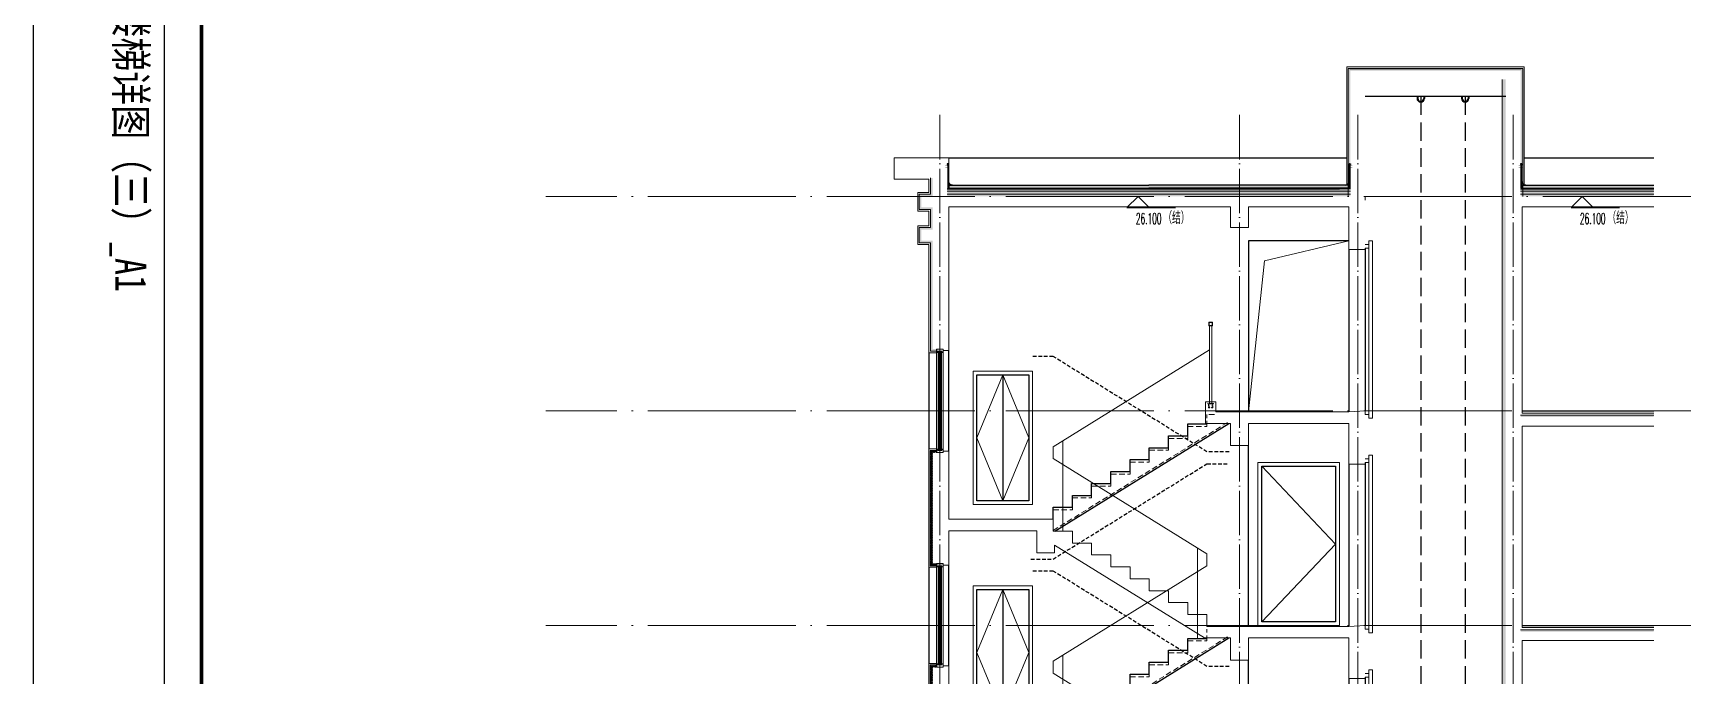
# Model space of a CAD drawing. Extents: x -518115 to 790560, y -210384 to 1628073.
# Drawn here: x 538356 to 560885, y -81508 to -72825 of the extents above; entities that cross this region are included whole.
import ezdxf
from ezdxf.xclip import XClip

# ---------------------------------------------------------------- set-up
doc = ezdxf.new("R2010")
doc.units = 0
doc.header["$LTSCALE"] = 1000
doc.header["$MEASUREMENT"] = 0
doc.header["$XCLIPFRAME"] = 0
for name, pattern in [('DASH', [0.35, 0.25, -0.1]), ('DOTE', [2.42, 2, -0.2, 0.02, -0.2]), ('HIDDEN', [0.375, 0.25, -0.125])]:
    doc.linetypes.add(name, pattern=pattern)
for name, color, linetype in [('3-屋面构造层', 157, 'Continuous'), ('DIM_ELEV', 3, 'Continuous'), ('SURFACE', 6, 'Continuous'), ('图框', 140, 'Continuous'), ('审核', 1, 'Continuous'), ('导图字', 7, 'Continuous'), ('看线', 251, 'Continuous'), ('立面-看线', 251, 'Continuous'), ('设备', 253, 'Continuous')]:
    doc.layers.add(name, color=color, linetype=linetype)
for name, color, linetype, lineweight in [('DOTE', 19, 'DOTE', 9), ('PUB_HATCH', 8, 'Continuous', 9), ('S_WINDOW', 144, 'Continuous', 15), ('STAIR', 2, 'Continuous', 18), ('WINDOW', 144, 'Continuous', 15), ('内粉刷', 37, 'Continuous', 9), ('填充', 251, 'Continuous', 5), ('立面-普通轮廓', 7, 'Continuous', 18), ('立面-栏杆', 105, 'Continuous', 15), ('立面-洞口示意', 152, 'Continuous', 13), ('立面-窗', 129, 'Continuous', 30), ('立面-窗开启线', 250, 'Continuous', 13), ('细细', 250, 'Continuous', 0)]:
    doc.layers.add(name, color=color, linetype=linetype, lineweight=lineweight)
doc.layers.add('yichutu', color=7, linetype='Continuous', true_color=0xffffff, plot=False)
doc.styles.add('_TCH_DIM', font='SIMPLEX.shx', dxfattribs={"width": 0.7, "bigfont": 'GBCBIG.shx'})
doc.styles.add('黑体', font='')
doc.styles.get('黑体').set_extended_font_data('SimHei')
pattern_1 = [(0, (-664533.27, -381696.933), (16.66875, 9.623705), [11.1125, -22.225]), (120, (-664533.27, -381696.933), (-16.66874801, 9.62370845), [11.1125, -22.225]), (60, (-664533.27, -381696.933), (1.99e-06, 19.24741345), [-22.225, 11.1125])]
pattern_2 = [(0, (-664953.24, -382296.976), (16.66875, 9.623705), [11.1125, -22.225]), (120, (-664953.24, -382296.976), (-16.66874801, 9.62370845), [11.1125, -22.225]), (60, (-664953.24, -382296.976), (1.99e-06, 19.24741345), [-22.225, 11.1125])]
pattern_3 = [(315, (-218910.2607, -140541.0897), (-1.767766953, -1.767766953), []), (315, (-218909.0822, -140541.0897), (-1.767766953, -1.767766953), [])]
pattern_4 = [(315, (-218910.2607, -141979.3279), (-1.767766953, -1.767766953), []), (315, (-218909.0822, -141979.3279), (-1.767766953, -1.767766953), [])]

# ---------------------------------------------------------------- blocks, each defined once
blk = doc.blocks.new('A$C549D2611')
at = {"layer": '图框'}
blk.add_lwpolyline([(0, 0), (42050, 0), (42050, -29700), (0, -29700)], close=True, dxfattribs=at)
blk.add_lwpolyline([(0, 0), (42050, 0), (42050, -29700), (0, -29700)], close=True, dxfattribs=at)
at = {"layer": '图框', "const_width": 50}
blk.add_lwpolyline([(41550, -29200), (41550, -500), (1250, -500), (1250, -29200)], close=True, dxfattribs=at)
blk = doc.blocks.new('FGSDFSFSEFESFES')
at = {"layer": 'WINDOW', "ltscale": 0.8}
for p, q in [((175259, -121034), (175209, -121034)), ((175259, -121084), (175209, -121084)), ((175259, -123284), (175209, -123284)), ((175259, -123334), (175209, -123334))]:
    blk.add_line(p, q, dxfattribs=at)
blk.add_lwpolyline([(175159, -123384), (175209, -123384), (175209, -120984), (175159, -120984), (175159, -123384)], dxfattribs=at)
blk = doc.blocks.new('zrszerf')
at = {"layer": '细细'}
h = blk.add_hatch(dxfattribs=at)
h.set_pattern_fill('金属', color=256, style=0)
h.set_pattern_definition(pattern_3)
h.paths.add_polyline_path([(257695, 608543), (257715, 608543), (257715, 608557), (257765, 608557), (257765, 608543), (257785, 608543), (257785, 608588), (257695, 608588)])
h.paths.add_polyline_path([(257713, 608559), (257713, 608545), (257697, 608545), (257697, 608586), (257783, 608586), (257783, 608545), (257767, 608545), (257767, 608559)], flags=16)
h = blk.add_hatch(dxfattribs=at)
h.set_pattern_fill('金属', color=256, style=0)
h.set_pattern_definition(pattern_3)
h.paths.add_polyline_path([(257762, 608555), (257762, 608530), (257750, 608530), (257750, 608540), (257729, 608540), (257729, 608530), (257717, 608530), (257717, 608555)])
h.paths.add_polyline_path([(257719, 608553), (257719, 608532), (257727, 608532), (257727, 608542), (257752, 608542), (257752, 608532), (257760, 608532), (257760, 608553)], flags=16)
h = blk.add_hatch(color=256, dxfattribs=at)
edge = h.paths.add_edge_path()
edge.add_line((257735, 608540), (257735, 608528))
edge.add_arc((257740, 608520), 9.44, 61.5175, 118.4825, ccw=False)
edge.add_line((257744, 608528), (257744, 608540))
edge.add_arc((257740, 608548), 9.44, 241.5175, 298.4825, ccw=False)
h = blk.add_hatch(dxfattribs=at)
h.set_pattern_fill('金属', color=256, style=0)
h.set_pattern_definition(pattern_4)
h.paths.add_polyline_path([(257695, 607233), (257715, 607233), (257715, 607220), (257765, 607220), (257765, 607233), (257785, 607233), (257785, 607188), (257695, 607188)])
h.paths.add_polyline_path([(257713, 607218), (257713, 607231), (257697, 607231), (257697, 607190), (257783, 607190), (257783, 607231), (257767, 607231), (257767, 607218)], flags=16)
h = blk.add_hatch(dxfattribs=at)
h.set_pattern_fill('金属', color=256, style=0)
h.set_pattern_definition(pattern_4)
h.paths.add_polyline_path([(257762, 607222), (257762, 607247), (257750, 607247), (257750, 607237), (257729, 607237), (257729, 607247), (257717, 607247), (257717, 607222)])
h.paths.add_polyline_path([(257719, 607224), (257719, 607245), (257727, 607245), (257727, 607235), (257752, 607235), (257752, 607245), (257760, 607245), (257760, 607224)], flags=16)
h = blk.add_hatch(color=256, dxfattribs=at)
edge = h.paths.add_edge_path()
edge.add_line((257735, 607237), (257735, 607249))
edge.add_arc((257740, 607257), 9.44, 241.5175, 298.4825)
edge.add_line((257744, 607249), (257744, 607237))
edge.add_arc((257740, 607229), 9.44, 61.5175, 118.4825)
at = {"layer": 'S_WINDOW'}
for p, q in [((257695, 607233), (257695, 608543)), ((257717, 607247), (257717, 608530)), ((257762, 607247), (257762, 608530)), ((257785, 607233), (257785, 608543))]:
    blk.add_line(p, q, dxfattribs=at)
for points in [[(257785, 608588), (257785, 608543), (257765, 608543), (257765, 608557), (257715, 608557), (257715, 608543), (257695, 608543), (257695, 608588)], [(257783, 608586), (257783, 608545), (257767, 608545), (257767, 608559), (257713, 608559), (257713, 608545), (257697, 608545), (257697, 608586)], [(257762, 608555), (257762, 608530), (257750, 608530), (257750, 608540), (257729, 608540), (257729, 608530), (257717, 608530), (257717, 608555)], [(257760, 608553), (257760, 608532), (257752, 608532), (257752, 608542), (257727, 608542), (257727, 608532), (257719, 608532), (257719, 608553)], [(257785, 607188), (257785, 607233), (257765, 607233), (257765, 607220), (257715, 607220), (257715, 607233), (257695, 607233), (257695, 607188)], [(257783, 607190), (257783, 607231), (257767, 607231), (257767, 607218), (257713, 607218), (257713, 607231), (257697, 607231), (257697, 607190)], [(257762, 607222), (257762, 607247), (257750, 607247), (257750, 607237), (257729, 607237), (257729, 607247), (257717, 607247), (257717, 607222)], [(257760, 607224), (257760, 607245), (257752, 607245), (257752, 607235), (257727, 607235), (257727, 607245), (257719, 607245), (257719, 607224)]]:
    blk.add_lwpolyline(points, close=True, dxfattribs=at)
at = {"layer": '细细'}
for points in [[(257729, 608530), (257729, 607247)], [(257735, 607249), (257735, 608540)], [(257744, 607249), (257744, 608540)], [(257750, 608530), (257750, 607247)]]:
    blk.add_lwpolyline(points, dxfattribs=at)
for points in [[(257735, 608540), (257735, 608528, -0.253805), (257744, 608528), (257744, 608540, -0.253805)], [(257735, 607237), (257735, 607249, 0.253805), (257744, 607249), (257744, 607237, 0.253805)]]:
    blk.add_lwpolyline(points, format="xyb", close=True, dxfattribs=at)
blk = doc.blocks.new('BFGBFBCBVFB')
at = {"layer": '立面-看线'}
h = blk.add_hatch(dxfattribs=at)
h.set_pattern_fill('HONEY', color=256, scale=7)
h.set_pattern_definition([(0, (93631.251, -359366.987), (16.66875, 9.623705), [11.1125, -22.225]), (120, (93631.251, -359366.987), (-16.66874801, 9.62370845), [11.1125, -22.225]), (60, (93631.251, -359366.987), (1.99e-06, 19.24741345), [-22.225, 11.1125])])
h.paths.add_polyline_path([(896472, 26020), (896472, 25995), (898272, 25995), (898272, 26020)])
h = blk.add_hatch(dxfattribs=at)
h.set_pattern_fill('HONEY', color=256, scale=7)
h.set_pattern_definition([(0, (77469.076, -360831.97), (16.66875, 9.623705), [11.1125, -22.225]), (120, (77469.076, -360831.97), (-16.66874801, 9.62370845), [11.1125, -22.225]), (60, (77469.076, -360831.97), (1.99e-06, 19.24741345), [-22.225, 11.1125])])
h.paths.add_polyline_path([(888492, 24615), (888522, 24615), (888522, 25515), (888577, 25515), (888577, 25545), (888492, 25545)])
h = blk.add_hatch(dxfattribs=at)
h.set_pattern_fill('HONEY', color=256, scale=7)
h.set_pattern_definition([(0, (77469.098, -360831.968), (16.66875, 9.623705), [11.1125, -22.225]), (120, (77469.098, -360831.968), (-16.66874801, 9.62370845), [11.1125, -22.225]), (60, (77469.098, -360831.968), (1.99e-06, 19.24741345), [-22.225, 11.1125])])
h.paths.add_polyline_path([(888492, 24615), (888522, 24615), (888522, 24015), (888577, 24015), (888577, 23985), (888492, 23985)])
at = {"layer": 'PUB_HATCH', "color": 215, "true_color": 0xa953a0}
blk.add_line((896472, 26020), (898272, 26020), dxfattribs=at)
blk.add_lwpolyline([(888577, 25545), (888492, 25545), (888492, 23985), (888577, 23985)], dxfattribs=at)
at = {"layer": 'STAIR', "linetype": 'HIDDEN', "ltscale": 0.3}
blk.add_line((890152, 24462), (892521, 25930), dxfattribs=at)
blk.add_lwpolyline([(890152, 24580), (890152, 24741), (890412, 24741), (890412, 24902), (890672, 24902), (890672, 25063), (890932, 25063), (890932, 25224), (891192, 25224), (891192, 25386), (891452, 25386), (891452, 25547), (891712, 25547), (891712, 25708), (891972, 25708), (891972, 25869), (892232, 25869), (892232, 26030)], dxfattribs=at)
at = {"layer": '内粉刷'}
for p, q in [((896492, 25875), (898272, 25875)), ((896492, 23150), (896492, 25875)), ((890152, 24615), (888742, 24615)), ((888742, 24460), (889932, 24460)), ((889932, 24460), (889932, 24160)), ((889932, 24160), (890172, 24160)), ((890172, 24160), (890172, 24265)), ((894152, 23165), (892232, 23165))]:
    blk.add_line(p, q, dxfattribs=at)
for points in [[(894372, 26080), (894152, 26065)], [(894152, 25910), (894152, 25360), (894372, 25360)], [(894372, 26080), (894372, 26030)], [(898272, 26050), (896492, 26050)], [(888577, 25565), (888472, 25565), (888472, 23965), (888577, 23965)], [(888667, 25535), (888742, 25535), (888742, 24615)], [(892232, 23165), (892232, 23326), (891972, 23326), (891972, 23487), (891712, 23487), (891712, 23648), (891452, 23648), (891452, 23809), (891192, 23809), (891192, 23971), (890932, 23971), (890932, 24132), (890672, 24132), (890672, 24293), (890412, 24293), (890412, 24454), (890152, 24454), (890152, 24615)], [(888667, 23995), (888742, 23995), (888742, 24460)], [(894152, 23010), (892792, 23010), (892792, 22710), (892552, 22710), (892552, 23010), (892198, 23010), (890172, 24265)]]:
    blk.add_lwpolyline(points, dxfattribs=at)
at = {"layer": '看线'}
for p, q in [((888472, 26865), (888472, 25565)), ((888742, 25535), (888742, 26895)), ((892792, 23165), (892792, 25610)), ((894152, 25360), (894152, 23165)), ((894372, 25380), (894372, 23180))]:
    blk.add_line(p, q, dxfattribs=at)
at = {"layer": '看线', "color": 32}
for p, q in [((890177, 24454), (892527, 25910)), ((896492, 26080), (898272, 26080))]:
    blk.add_line(p, q, dxfattribs=at)
blk.add_lwpolyline([(890152, 24615), (890152, 24776), (890412, 24776), (890412, 24937), (890672, 24937), (890672, 25098), (890932, 25098), (890932, 25259), (891192, 25259), (891192, 25421), (891452, 25421), (891452, 25582), (891712, 25582), (891712, 25743), (891972, 25743), (891972, 25904), (892232, 25904), (892232, 25910)], dxfattribs=at)
at = {"xscale": -1}
for name, p in [('zrszerf', (1146362, -581673)), ('FGSDFSFSEFESFES', (1069631, 146464))]:
    blk.add_blockref(name, p, dxfattribs=at)
blk = doc.blocks.new('FGHFG4334GDFGDFFGGGGGGDFG4G')
at = {"layer": 'SURFACE', "const_width": 2.25}
for points in [[(47, 0), (0, 0)], [(47, -28), (0, -28)]]:
    blk.add_lwpolyline(points, dxfattribs=at)
at = {"layer": 'SURFACE', "const_width": 1.5}
blk.add_lwpolyline([(47, 17, -1), (47, 5), (47, -7, -1), (47, -19), (47, -37), (53, -48), (53, -73)], format="xyb", dxfattribs=at)
blk = doc.blocks.new('FGDGDGD')
at = {"layer": '3-屋面构造层'}
h = blk.add_hatch(dxfattribs=at)
h.set_pattern_fill('隔热材料01', color=256, scale=7.692308, style=0)
h.set_pattern_definition([(270, (9.5186, 433.228), (3.846153863, -7e-16), [0.385980771, -3.460173092]), (270, (6.637, 433.228), (3.846153863, -7e-16), [0.385980771, -3.460173092]), (90, (8.5996, 430.618), (-3.846153863, 2e-16), [0.385980771, -3.460173092]), (90, (7.556, 430.618), (-3.846153863, 2e-16), [0.385980771, -3.460173092]), (180, (10.002, 430), (-5e-16, -3.846153863), [3.848019248, 0.001865385]), (135, (8.9282, 430.193), (2e-16, 3.846144175), [0.328307694, -5.110980792]), (116.56505, (12.5422, 430.4251), (8.6793e-06, 3.8461487416), [0.215769232, -8.384500037]), (116.56505, (8.696, 430.4251), (8.6793e-06, 3.8461487416), [0.215769232, -8.384500037]), (153.43495, (13.1603, 430), (-8.679e-06, 3.846148742), [0.431538463, -8.168730805]), (153.43495, (9.3142, 430), (-8.679e-06, 3.846148742), [0.431538463, -8.168730805]), (63.43495, (12.4457, 431.0041), (-8.6793e-06, 3.8461487416), [2.054923086, -6.545346183]), (63.43495, (8.5996, 431.0041), (-8.6793e-06, 3.8461487416), [2.054923086, -6.545346183]), (116.56505, (13.3647, 433.228), (8.6793e-06, 3.8461487416), [0.215769232, -8.384500037]), (116.56505, (9.5186, 433.228), (8.6793e-06, 3.8461487416), [0.215769232, -8.384500037]), (135, (9.422, 433.421), (2e-16, 3.846144175), [0.328307694, -5.110980792]), (153.43495, (13.036, 433.6532), (-8.679e-06, 3.846148742), [0.431538463, -8.168730805]), (153.43495, (9.19, 433.6532), (-8.679e-06, 3.846148742), [0.431538463, -8.168730805]), (45, (6.7336, 433.421), (2e-16, 3.846144175), [0.328307694, -5.110980792]), (63.43495, (10.4833, 433.228), (-8.6793e-06, 3.8461487416), [0.215769232, -8.384500037]), (63.43495, (6.6371, 433.228), (-8.6793e-06, 3.8461487416), [0.215769232, -8.384500037]), (26.56505, (10.812, 433.6532), (8.679e-06, 3.846148742), [0.431538463, -8.168730805]), (26.56505, (6.9658, 433.6532), (8.679e-06, 3.846148742), [0.431538463, -8.168730805]), (116.56505, (11.4023, 431.0041), (8.6793e-06, 3.8461487416), [2.054923086, -6.545346183]), (116.56505, (7.5561, 431.0041), (8.6793e-06, 3.8461487416), [2.054923086, -6.545346183]), (45, (7.2275, 430.193), (2e-16, 3.846144175), [0.328307694, -5.110980792]), (63.43495, (11.3058, 430.4251), (-8.6793e-06, 3.8461487416), [0.215769232, -8.384500037]), (63.43495, (7.4596, 430.4251), (-8.6793e-06, 3.8461487416), [0.215769232, -8.384500037]), (26.56505, (10.6877, 430), (8.679e-06, 3.846148742), [0.431538463, -8.168730805]), (26.56505, (6.8415, 430), (8.679e-06, 3.846148742), [0.431538463, -8.168730805])])
edge = h.paths.add_edge_path()
edge.add_arc((682181, 585366), 9.23, 450, 540, ccw=False)
edge.add_line((682181, 585375), (682192, 585375))
edge.add_line((682192, 585375), (682192, 585366))
edge.add_line((682192, 585366), (682172, 585366))
h = blk.add_hatch(dxfattribs=at)
h.set_pattern_fill('混凝土', color=256, scale=5, angle=-1.1458, style=0)
h.set_pattern_definition([(48.854237, (-82751.966, -43707.863), (35.7930991, -3.8540962), [3.75, -41.25]), (353.854237, (-82751.966, -43707.863), (-6.1841378, 37.7408106), [3, -33]), (99.305637, (-82748.983, -43708.185), (29.6089874, 33.886691), [3.1870095, -35.0571056]), (45.038437, (-82751.766, -43697.865), (53.1858973, -9.3413237), [5.625, -61.875]), (95.489837, (-82747.334, -43698.644), (47.6977146, 47.7616795), [4.7805144, -52.58565]), (350.038437, (-82751.766, -43697.865), (47.6976773, 47.7617167), [4.5, -49.5]), (19.854237, (-82746.817, -43700.465), (29.4368469, -20.7237073), [3.75, -41.25]), (324.854237, (-82746.817, -43700.465), (12.8883392, 36.0069862), [3, -33]), (70.305637, (-82744.364, -43702.192), (42.3251977, 15.2832459), [3.1870095, -35.0571056]), (36.3542372, (-82751.966, -43707.863), (0.9406985, 16.62920733), [0, -32.6, 0, -33.5, 0, -33.125]), (6.3542372, (-82751.966, -43707.863), (13.54517982, 19.45362572), [0, -19.1, 0, -31.85, 0, -12.625]), (326.3542372, (-82763.114, -43707.64), (26.66323482, -1.66123381), [0, -12.5, 0, -39, 0, -51.75]), (316.3542372, (-82768.113, -43707.54), (29.2535633, 4.4211788), [0, -16.25, 0, -25.9, 0, -36.75])])
h.paths.add_polyline_path([(674875, 585046), (674875, 585086), (682172, 585086), (682172, 585046)])
h = blk.add_hatch(dxfattribs=at)
h.set_pattern_fill('隔热材料03', color=256, scale=12.5, style=0)
h.set_pattern_definition([(113.578, (-500407.8114, 374696.8656), (-0.0086926214, 6.2699620763), [1.075, -0.5693125, 2.8375, -0.5693125, 1.075, -0.6825]), (66.42, (-500406.1744, 374696.8656), (2.727787851, 6.0425e-05), [1.075, -0.5693125, 2.840375, -0.5693125, 1.075, -0.6825]), (180, (-500406.1744, 374696.8656), (0, 6.25), [1.636625, -1.0910625]), (180, (-500407.538, 374702.4906), (0, 6.25), [1.636625, -1.0910625]), (90, (-500405.7427, 374697.8548), (2.72775, 2e-16), [0.52175, -5.72825]), (90, (-500407.1066, 374700.9798), (2.72775, 2e-16), [0.52175, -5.72825]), (90, (-500408.2427, 374697.8548), (2.72775, 2e-16), [0.52175, -5.72825]), (90, (-500409.6066, 374700.9798), (2.72775, 2e-16), [0.52175, -5.72825])])
edge = h.paths.add_edge_path()
edge.add_line((682178, 585086), (682178, 585050))
edge.add_arc((682172, 585050), 6.25, 270, 360, ccw=False)
edge.add_line((682172, 585044), (682172, 585086))
edge.add_line((682172, 585086), (682178, 585086))
h = blk.add_hatch(dxfattribs=at)
h.set_pattern_fill('焦渣矿渣', color=256, scale=4, angle=-1.1458, style=0)
h.set_pattern_definition([(358.8542372, (-82751.966, -43697.863), (8.27546507, 13.69326162), [1.6, -14.4]), (298.8542372, (-82751.966, -43697.863), (15.99644496, -0.32013217), [1.6, -14.4]), (238.8542372, (-82750.366, -43697.895), (7.72097989, -14.0133938), [1.6, -14.4]), (268.8542372, (-82745.567, -43697.991), (15.83683295, -8.3183365), [2.4, -11.456]), (268.8542372, (-82743.967, -43698.023), (15.83683295, -8.3183365), [2.4, -11.456]), (268.8542372, (-82742.368, -43698.055), (15.83683295, -8.3183365), [2.4, -11.456])])
h.paths.add_polyline_path([(674875, 585006), (674875, 585036), (682192, 585036), (682192, 585006)])
h = blk.add_hatch(dxfattribs=at)
h.set_pattern_fill('加气混凝土', color=256, scale=5, style=0)
h.set_pattern_definition([(0, (-82734.266, -43726.163), (30, 60), [0, -60]), (0, (-82769.366, -43734.263), (30, 60), [0, -60]), (0, (-82749.866, -43734.863), (30, 60), [0, -60]), (0, (-82728.566, -43717.163), (30, 60), [0, -60]), (0, (-82753.466, -43737.863), (30, 60), [0, -60]), (0, (-82722.566, -43679.363), (30, 60), [0, -60]), (0, (-82740.866, -43684.163), (30, 60), [0, -60]), (0, (-82731.266, -43691.663), (30, 60), [0, -60]), (0, (-82780.166, -43692.863), (30, 60), [0, -60]), (0, (-82750.766, -43695.563), (30, 60), [0, -60]), (0, (-82762.166, -43710.863), (30, 60), [0, -60]), (0, (-82761.566, -43733.363), (30, 60), [0, -60]), (0, (-82739.066, -43735.763), (30, 60), [0, -60]), (0, (-82722.566, -43709.363), (30, 60), [0, -60]), (0, (-82778.666, -43718.663), (30, 60), [0, -60]), (0, (-82773.566, -43708.463), (30, 60), [0, -60]), (0, (-82750.166, -43712.663), (30, 60), [0, -60]), (0, (-82758.566, -43721.363), (30, 60), [0, -60]), (0, (-82763.366, -43701.563), (30, 60), [0, -60]), (0, (-82755.866, -43679.063), (30, 60), [0, -60]), (0, (-82776.266, -43731.263), (30, 60), [0, -60]), (0, (-82743.266, -43691.363), (30, 60), [0, -60]), (0, (-82771.166, -43690.463), (30, 60), [0, -60]), (0, (-82775.966, -43682.663), (30, 60), [0, -60]), (130.601294, (-82726.2516, -43698.149), (-149.999998343, 180.000000787), [2.6341554, -1103.7111]), (18.4349488, (-82730.537, -43697.006), (149.99999945, 59.99999956), [2.710524, -376.76279]), (90, (-82730.537, -43699.578), (30, 60), [2.5714284, -117.428565]), (161.565051, (-82727.966, -43700.435), (-150.000000755, 59.99999553), [2.710524, -376.76279]), (53.1301023, (-82727.966, -43700.435), (30.00000006, 59.99999997), [2.857143, -297.14285]), (135, (-82725.68, -43731.006), (-30.00000363, 59.99999594), [2.424366, -167.28126]), (45, (-82729.109, -43731.006), (29.9999998, 59.99999976), [2.424366, -167.28126]), (135, (-82727.394, -43732.72), (-30.00000363, 59.99999594), [2.424366, -167.28126]), (45, (-82727.394, -43732.72), (29.9999998, 59.99999976), [2.424366, -167.28126]), (116.565051, (-82754.537, -43690.72), (-5.2e-06, 119.9999967), [3.1943826, -63.88765]), (180, (-82755.966, -43687.863), (-30, 60), [3.4285716, -56.571425]), (63.434949, (-82760.823, -43690.72), (3e-07, 119.9999994), [3.1943826, -63.88765]), (116.565051, (-82759.394, -43693.58), (-5.2e-06, 119.9999967), [3.1943826, -63.88765]), (0, (-82759.394, -43693.58), (30, 60), [3.4285716, -56.571425]), (63.434949, (-82755.966, -43693.58), (3e-07, 119.9999994), [3.1943826, -63.88765]), (107.102728, (-82731.9658, -43711.0063), (-89.999996559, 300.000000484), [3.8861346, -1628.29025]), (143.972626, (-82733.1087, -43707.292), (-569.999992774, 419.999999525), [3.8861346, -812.202]), (180, (-82736.25, -43705.006), (-30, 60), [3.7142856, -56.28571]), (36.0273733, (-82743.1087, -43707.292), (569.999995788, 419.999995472), [3.8861346, -812.202]), (71.5650511, (-82744.252, -43710.721), (90.00000046, 299.99999948), [3.6140316, -375.85928]), (107.102728, (-82743.1087, -43714.4348), (-89.999996559, 300.000000484), [3.8861346, -1628.29025]), (143.972626, (-82739.966, -43716.7206), (-569.999992774, 419.999999525), [3.8861346, -812.202]), (0, (-82739.966, -43716.72), (30, 60), [3.7142856, -56.28571]), (36.0273733, (-82736.2516, -43716.7206), (569.999995788, 419.999995472), [3.8861346, -812.202]), (71.5650511, (-82733.109, -43714.435), (90.00000046, 299.99999948), [3.6140316, -375.85928]), (150.255118, (-82731.3944, -43683.006), (-90.000000213, 59.999999257), [2.303502, -481.43196]), (90, (-82733.394, -43684.15), (30, 60), [2.2857144, -117.714275]), (29.7448813, (-82733.3944, -43684.149), (90.000000053, 59.99999972), [2.303502, -481.43196]), (116.565051, (-82745.394, -43725.58), (-5.2e-06, 119.9999967), [3.1943826, -63.88765]), (168.690067, (-82746.823, -43722.7206), (-270.0000002, 59.999998494), [2.9137254, -608.96855]), (41.1859251, (-82751.9658, -43724.149), (749.999995456, 659.999994229), [3.0371844, -1272.5802]), (90, (-82751.966, -43727.006), (30, 60), [2.857143, -117.14285]), (138.814074, (-82749.68, -43729.0063), (-749.999986669, 660.000004204), [3.0371844, -1272.5802]), (16.6992442, (-82749.68, -43729.0063), (989.999992552, 299.999996858), [2.982945, -1249.85375]), (60.9453959, (-82746.823, -43728.149), (29.99999992, 59.999999469), [2.9416086, -1232.53395]), (109.983106, (-82770.5373, -43700.4348), (-150.000000565, 419.9999988885), [3.3442002, -1401.21975]), (155.556045, (-82771.68, -43697.292), (-390.0000014866, 179.99999626), [3.4522986, -1446.51315]), (24.4439547, (-82777.9658, -43697.292), (390.0000001945, 179.999999134), [3.4522986, -1446.51315]), (70.0168934, (-82779.1087, -43700.4348), (150.000000452, 419.999998958), [3.3442002, -1401.21975]), (109.983106, (-82777.9658, -43703.5777), (-150.000000565, 419.9999988885), [3.3442002, -1401.21975]), (160.016893, (-82774.823, -43704.7206), (-150.000000088, 59.999997267), [3.3442002, -698.93775]), (19.9831065, (-82774.823, -43704.7206), (149.999999176, 59.999999905), [3.3442002, -698.93775]), (70.0168934, (-82771.68, -43703.5777), (150.000000452, 419.999998958), [3.3442002, -1401.21975]), (122.005383, (-82748.2516, -43705.8634), (-30.000004026, 59.999996937), [2.6954232, -563.3434]), (18.4349488, (-82752.252, -43704.435), (149.99999945, 59.99999956), [2.710524, -376.76279]), (90, (-82752.252, -43707.006), (30, 60), [2.5714284, -117.428565]), (161.565051, (-82749.68, -43707.863), (-150.000000755, 59.99999553), [2.710524, -376.76279]), (54.4623222, (-82749.68, -43707.8634), (209.999999696, 299.99999955), [2.457807, -1029.82115]), (116.565051, (-82765.68, -43720.435), (-5.2e-06, 119.9999967), [3.1943826, -63.88765]), (180, (-82767.11, -43717.58), (-30, 60), [3.142857, -56.85714]), (59.0362434, (-82771.966, -43720.435), (30.000000098, 59.99999971), [3.3319728, -696.3822]), (120.963756, (-82770.2516, -43723.292), (-30.0000041, 59.999997245), [3.3319728, -696.3822]), (0, (-82770.25, -43723.29), (30, 60), [3.142857, -56.85714]), (63.434949, (-82767.11, -43723.29), (3e-07, 119.9999994), [3.1943826, -63.88765])])
h.paths.add_polyline_path([(682192, 584936), (674875, 584936), (674875, 584966), (682192, 584966)])
at = {"layer": '立面-看线'}
h = blk.add_hatch(dxfattribs=at)
h.set_pattern_fill('HONEY', color=256, scale=7)
h.set_pattern_definition([(0, (-799653.24, -415240.13), (16.66875, 9.623705), [11.1125, -22.225]), (120, (-799653.24, -415240.13), (-16.66874801, 9.62370845), [11.1125, -22.225]), (60, (-799653.24, -415240.13), (1.99e-06, 19.24741345), [-22.225, 11.1125])])
h.paths.add_polyline_path([(682192, 584966), (674875, 584966), (674875, 585006), (682192, 585006)])
at = {"layer": '3-屋面构造层'}
for p, q in [((682178, 585086), (674875, 585086)), ((682172, 585086), (682172, 585044)), ((682172, 585046), (674875, 585046)), ((682192, 585036), (674875, 585036))]:
    blk.add_line(p, q, dxfattribs=at)
at = {"layer": '3-屋面构造层', "color": 251, "linetype": 'DASH', "ltscale": 0.05, "true_color": 0x636466, "const_width": 2.5}
for points in [[(682057, 585043), (682172, 585043, 0.414214), (682179, 585050), (682179, 585366)], [(682057, 585039), (682172, 585039, 0.414214), (682183, 585050), (682183, 585366)]]:
    blk.add_lwpolyline(points, format="xyb", dxfattribs=at)
at = {"layer": '3-屋面构造层', "color": 251, "true_color": 0x636466}
for points in [[(682057, 585041), (682172, 585041, 0.414214), (682180, 585050), (682180, 585366)], [(682057, 585044), (682172, 585044, 0.414214), (682178, 585050), (682178, 585366)], [(682057, 585040), (682172, 585040, 0.414214), (682182, 585050), (682182, 585366), (682184, 585366), (682184, 585050, -0.414214), (682172, 585038), (682057, 585038)]]:
    blk.add_lwpolyline(points, format="xyb", dxfattribs=at)
at = {"layer": '3-屋面构造层', "ltscale": 0.8}
blk.add_lwpolyline([(682172, 585366, -0.414214), (682181, 585375), (682192, 585375), (682192, 585366), (682172, 585366)], format="xyb", dxfattribs=at)
at = {"layer": '3-屋面构造层', "color": 251, "linetype": 'DASH', "ltscale": 0.05, "true_color": 0x636466, "const_width": 2.5}
for points in [[(682043, 585039), (674875, 585039)], [(682057, 585043), (682043, 585039)]]:
    blk.add_lwpolyline(points, dxfattribs=at)
at = {"layer": '3-屋面构造层', "color": 251, "true_color": 0x636466}
for points in [[(682043, 585040), (674875, 585040)], [(674875, 585038), (682043, 585038)], [(682056, 585044), (682042, 585040)], [(682043, 585038), (682057, 585042)]]:
    blk.add_lwpolyline(points, dxfattribs=at)
at = {"layer": '3-屋面构造层'}
blk.add_arc((682122, 585136), 50, 270, 360, dxfattribs=at)
at = {"layer": 'PUB_HATCH', "color": 215, "true_color": 0xa953a0}
for p, q in [((682192, 585006), (674875, 585006)), ((682192, 584966), (674875, 584966))]:
    blk.add_line(p, q, dxfattribs=at)
at = {"layer": '3-屋面构造层', "color": 1, "xscale": -1}
blk.add_blockref('FGHFG4334GDFGDFFGGGGGGDFG4G', (682218, 585349), dxfattribs=at)
blk = doc.blocks.new('FSDFSFSFE')
at = {"layer": '立面-普通轮廓'}
blk.add_lwpolyline([(794554, 401371), (793454, 401371), (793454, 403571), (794554, 403571)], close=True, dxfattribs=at)
at = {"layer": '立面-窗'}
blk.add_lwpolyline([(794504, 401421), (793504, 401421), (793504, 403521), (794504, 403521)], close=True, dxfattribs=at)
at = {"layer": '立面-窗开启线', "ltscale": 0.5}
blk.add_lwpolyline([(793504, 403521), (794504, 402471), (793504, 401421)], dxfattribs=at)
blk = doc.blocks.new('GDFGDGHDCAS')
at = {"layer": '立面-普通轮廓'}
blk.add_lwpolyline([(887241, 98178), (886441, 98178), (886441, 99978), (887241, 99978)], close=True, dxfattribs=at)
at = {"layer": '立面-窗'}
blk.add_line((886841, 99928), (886841, 98228), dxfattribs=at)
blk.add_lwpolyline([(887191, 98228), (886491, 98228), (886491, 99928), (887191, 99928)], close=True, dxfattribs=at)
at = {"layer": '立面-窗开启线', "ltscale": 0.5}
for points in [[(886841, 99928), (886491, 99078), (886841, 98228)], [(886841, 99928), (887191, 99078), (886841, 98228)]]:
    blk.add_lwpolyline(points, dxfattribs=at)
blk = doc.blocks.new('yct-841-594-84100-59399.9999999999-100-1000.0')
at = {"color": 7, "true_color": 0xffffff}
blk.add_lwpolyline([(0, -3549), (80358, -3549), (80358, 0), (0, 0)], close=True, dxfattribs=at)
at = {"layer": 'yichutu', "color": 7, "true_color": 0xffffff}
blk.add_lwpolyline([(0, 0), (0, 59400), (84100, 59400), (84100, 0)], close=True, dxfattribs=at)

msp = doc.modelspace()

# ---------------------------------------------------------------- hatches: boundary and pattern name
at = {"layer": '填充', "true_color": 0x93278f}
h = msp.add_hatch(dxfattribs=at)
h.set_pattern_fill('隔热材料02', color=217, scale=100, angle=90, style=0)
h.set_pattern_definition([(90, (1167001.954, -1262671.813), (-50, 3e-15), []), (90, (1166985.287, -1262671.813), (-50, 3e-15), []), (360, (1166976.656, -1262628.07), (1e-14, 50), [5.01775, -44.98225]), (360, (1166976.656, -1262665.53), (1e-14, 50), [5.01775, -44.98225]), (180, (1167010.585, -1262640.02), (-6e-15, -50), [5.01775, -44.98225]), (180, (1167010.585, -1262653.584), (-6e-15, -50), [5.01775, -44.98225]), (270, (1167018.62, -1262621.79), (50, -9e-15), [50.02425, 0.02425]), (225, (1167016.112, -1262635.746), (-49.99987405, 6e-15), [4.268, -66.44275]), (206.56505, (1167013.094, -1262588.764), (-49.99993342, 0.00011283), [2.805, -108.9985]), (206.56505, (1167013.094, -1262638.764), (-49.99993342, 0.00011283), [2.805, -108.9985]), (243.43495, (1167018.62, -1262580.73), (-49.9999334, -0.0001128), [5.61, -106.1935]), (243.43495, (1167018.62, -1262630.73), (-49.9999334, -0.0001128), [5.61, -106.1935]), (153.43495, (1167005.567, -1262590.019), (-49.99993342, -0.00011283), [26.714, -85.0895]), (153.43495, (1167005.567, -1262640.019), (-49.99993342, -0.00011283), [26.714, -85.0895]), (206.56505, (1166976.656, -1262578.072), (-49.99993342, 0.00011283), [2.805, -108.9985]), (206.56505, (1166976.656, -1262628.072), (-49.99993342, 0.00011283), [2.805, -108.9985]), (225, (1166974.147, -1262629.326), (-49.99987405, 6e-15), [4.268, -66.44275]), (243.43495, (1166971.13, -1262582.344), (-49.9999334, -0.0001128), [5.61, -106.1935]), (243.43495, (1166971.13, -1262632.344), (-49.9999334, -0.0001128), [5.61, -106.1935]), (135, (1166974.147, -1262664.276), (-49.99987405, 3e-15), [4.268, -66.44275]), (153.43495, (1166976.656, -1262615.53), (-49.99993342, -0.00011283), [2.805, -108.9985]), (153.43495, (1166976.656, -1262665.53), (-49.99993342, -0.00011283), [2.805, -108.9985]), (116.56505, (1166971.13, -1262611.26), (-49.9999334, 0.0001128), [5.61, -106.1935]), (116.56505, (1166971.13, -1262661.26), (-49.9999334, 0.0001128), [5.61, -106.1935]), (206.56505, (1167005.567, -1262603.584), (-49.99993342, 0.00011283), [26.714, -85.0895]), (206.56505, (1167005.567, -1262653.584), (-49.99993342, 0.00011283), [26.714, -85.0895]), (135, (1167016.112, -1262657.856), (-49.99987405, 3e-15), [4.268, -66.44275]), (153.43495, (1167013.094, -1262604.838), (-49.99993342, -0.00011283), [2.805, -108.9985]), (153.43495, (1167013.094, -1262654.838), (-49.99993342, -0.00011283), [2.805, -108.9985]), (116.56505, (1167018.62, -1262612.874), (-49.9999334, 0.0001128), [5.61, -106.1935]), (116.56505, (1167018.62, -1262662.874), (-49.9999334, 0.0001128), [5.61, -106.1935])])
h.paths.add_polyline_path([(558213.3, -92428.4), (558263.3, -92428.4), (558263.3, -73448.4), (558213.3, -73448.4)])
at = {"layer": '立面-看线'}
h = msp.add_hatch(dxfattribs=at)
h.set_pattern_fill('HONEY', color=256, scale=7)
h.set_pattern_definition(pattern_2)
h.paths.add_polyline_path([(556163.3, -73298.4), (556133.3, -73298.4), (556133.3, -75028.4), (556163.3, -75028.4)])
h = msp.add_hatch(dxfattribs=at)
h.set_pattern_fill('HONEY', color=256, scale=7)
h.set_pattern_definition(pattern_1)
h.paths.add_polyline_path([(557313.3, -73298.4), (557313.3, -73328.4), (556163.3, -73328.4), (556163.3, -73298.4)])
h = msp.add_hatch(dxfattribs=at)
h.set_pattern_fill('HONEY', color=256, scale=7)
h.set_pattern_definition(pattern_1)
h.paths.add_polyline_path([(557313.3, -73298.4), (557313.3, -73328.4), (558463.3, -73328.4), (558463.3, -73298.4)])
h = msp.add_hatch(dxfattribs=at)
h.set_pattern_fill('HONEY', color=256, scale=7)
h.set_pattern_definition(pattern_2)
h.paths.add_polyline_path([(558463.3, -73298.4), (558493.3, -73298.4), (558493.3, -75028.4), (558463.3, -75028.4)])
h = msp.add_hatch(dxfattribs=at)
h.set_pattern_fill('HONEY', color=256, scale=7)
h.set_pattern_definition([(0, (-260539.87, -463425.352), (16.66875, 9.623705), [11.1125, -22.225]), (120, (-260539.87, -463425.352), (-16.66874801, 9.62370845), [11.1125, -22.225]), (60, (-260539.87, -463425.352), (1.99e-06, 19.24741345), [-22.225, 11.1125])])
h.paths.add_polyline_path([(550513.4, -75628.4), (550363.3, -75628.4), (550363.3, -75478.4), (550513.4, -75478.4), (550513.4, -75178.4), (550363.3, -75178.4), (550363.3, -75028.4), (550513.4, -75028.4), (550513.4, -74778.4), (550483.3, -74778.4), (550483.3, -74998.4), (550333.3, -74998.4), (550333.3, -75208.4), (550483.3, -75208.4), (550483.3, -75448.4), (550333.3, -75448.4), (550333.3, -75658.4), (550483.3, -75658.4), (550483.4, -77123.4), (550568.4, -77123.4), (550568.4, -77093.4), (550513.4, -77093.4)])
h = msp.add_hatch(dxfattribs=at)
h.set_pattern_fill('HONEY', color=256, scale=7)
h.set_pattern_definition([(0, (-244377.828, -463375.194), (16.66875, 9.623705), [11.1125, -22.225]), (120, (-244377.828, -463375.194), (-16.66874801, 9.62370845), [11.1125, -22.225]), (60, (-244377.828, -463375.194), (1.99e-06, 19.24741345), [-22.225, 11.1125])])
h.paths.add_polyline_path([(558463.3, -77988.2), (558463.3, -78013.2), (560263.3, -78013.2), (560263.3, -77988.2)])
h = msp.add_hatch(dxfattribs=at)
h.set_pattern_fill('HONEY', color=256, scale=7)
h.set_pattern_definition([(0, (-260540.004, -464840.176), (16.66875, 9.623705), [11.1125, -22.225]), (120, (-260540.004, -464840.176), (-16.66874801, 9.62370845), [11.1125, -22.225]), (60, (-260540.004, -464840.176), (1.99e-06, 19.24741345), [-22.225, 11.1125])])
h.paths.add_polyline_path([(550483.2, -79393.2), (550513.2, -79393.2), (550513.2, -78493.2), (550568.2, -78493.2), (550568.2, -78463.2), (550483.2, -78463.2)])
h = msp.add_hatch(dxfattribs=at)
h.set_pattern_fill('HONEY', color=256, scale=7)
h.set_pattern_definition([(0, (-260539.981, -464840.174), (16.66875, 9.623705), [11.1125, -22.225]), (120, (-260539.981, -464840.174), (-16.66874801, 9.62370845), [11.1125, -22.225]), (60, (-260539.981, -464840.174), (1.99e-06, 19.24741345), [-22.225, 11.1125])])
h.paths.add_polyline_path([(550483.3, -79393.2), (550513.3, -79393.2), (550513.3, -79993.2), (550568.3, -79993.2), (550568.3, -80023.2), (550483.3, -80023.2)])

# ---------------------------------------------------------------- linework, layer by layer
at = {"layer": '3-屋面构造层', "color": 114, "linetype": 'DASH', "ltscale": 0.05, "true_color": 0x139b48, "const_width": 2.5}
for points in [[(557313.3, -73318.4), (556153.3, -73318.4), (556153.3, -75028.4)], [(557313.3, -73318.4), (558473.3, -73318.4), (558473.3, -75028.4)]]:
    msp.add_lwpolyline(points, dxfattribs=at)
at = {"layer": 'DIM_ELEV', "color": 3}
for p, q in [((553291.2, -75028.4), (553141.2, -75178.4)), ((553141.2, -75178.4), (553797.2, -75178.4)), ((553291.2, -75028.4), (553441.2, -75178.4)), ((559295.2, -75028.4), (559145.2, -75178.4)), ((559145.2, -75178.4), (559801.2, -75178.4)), ((559295.2, -75028.4), (559445.2, -75178.4))]:
    msp.add_line(p, q, dxfattribs=at)
at = {"layer": 'DOTE', "linetype": 'DOTE', "ltscale": 0.3}
for p, q in [((550613.3, -73928.4), (550613.3, -98505.4)), ((554663.3, -73928.4), (554663.3, -98505.4)), ((556263.3, -73928.4), (556263.3, -98505.4)), ((558363.3, -73928.4), (558363.3, -98505.4))]:
    msp.add_line(p, q, dxfattribs=at)
at = {"layer": 'DOTE', "linetype": 'DOTE'}
for p, q in [((560763.4, -75028.4), (545286.3, -75028.4)), ((560763.4, -77928.4), (545286.3, -77928.4)), ((560763.4, -80828.4), (545286.3, -80828.4))]:
    msp.add_line(p, q, dxfattribs=at)
at = {"layer": 'PUB_HATCH', "color": 215, "true_color": 0xa953a0}
msp.add_line((558463.3, -77988.2), (560263.3, -77988.2), dxfattribs=at)
for points in [[(557313.3, -73298.4), (556133.3, -73298.4), (556133.3, -75028.4)], [(557313.3, -73298.4), (558493.3, -73298.4), (558493.3, -75028.4)], [(550483.3, -74778.4), (550483.3, -74998.4), (550333.3, -74998.4), (550333.3, -75208.4), (550483.3, -75208.4), (550483.3, -75448.4), (550333.3, -75448.4), (550333.3, -75658.4), (550483.3, -75658.4), (550483.4, -77123.4), (550568.3, -77123.4)], [(550568.2, -78463.2), (550483.2, -78463.2), (550483.2, -80023.2), (550568.2, -80023.2)]]:
    msp.add_lwpolyline(points, dxfattribs=at)
at = {"layer": 'STAIR', "linetype": 'HIDDEN', "ltscale": 0.3}
msp.add_line((552143.3, -79545.9), (554511.8, -78078.2), dxfattribs=at)
for points in [[(552143.3, -79428.2), (552143.3, -79267.1), (552403.3, -79267.1), (552403.3, -79106), (552663.3, -79106), (552663.3, -78944.9), (552923.3, -78944.9), (552923.3, -78783.8), (553183.3, -78783.8), (553183.3, -78622.7), (553443.3, -78622.7), (553443.3, -78461.6), (553703.3, -78461.6), (553703.3, -78300.5), (553963.3, -78300.5), (553963.3, -78139.3), (554223.3, -78139.3), (554223.3, -77978.4)], [(554323.3, -77978.4), (554223.3, -77978.4)]]:
    msp.add_lwpolyline(points, dxfattribs=at)
at = {"layer": '内粉刷'}
for p, q in [((558483.3, -78133.2), (558483.3, -80858.2)), ((558483.3, -78133.2), (560263.3, -78133.2)), ((552143.3, -79393.2), (550733.3, -79393.2)), ((550733.3, -79548.2), (551923.3, -79548.2)), ((551923.3, -79548.2), (551923.3, -79848.2)), ((552163.3, -79848.2), (552163.3, -79742.9)), ((551923.3, -79848.2), (552163.3, -79848.2)), ((556143.3, -80843.2), (554223.3, -80843.2))]:
    msp.add_line(p, q, dxfattribs=at)
for points in [[(557313.3, -73278.4), (556113.3, -73278.4), (556113.3, -74878.4)], [(557313.3, -73278.4), (558513.3, -73278.4), (558513.3, -74878.4)], [(550463.3, -74798.4), (549993.3, -74798.4), (549993.3, -74508.4), (550733.3, -74508.4), (550733.3, -74878.4)], [(550463.3, -74798.4), (550463.3, -74978.4), (550313.3, -74978.4), (550313.3, -75228.4), (550463.3, -75228.4), (550463.3, -75428.4), (550313.3, -75428.4), (550313.3, -75678.4), (550463.3, -75678.4), (550463.4, -77143.4), (550568.3, -77143.4)], [(550658.3, -77113.4), (550733.4, -77113.4), (550733.3, -75168.4), (554543.4, -75168.4)], [(554543.4, -75168.4), (554543.4, -75448.4), (554783.4, -75448.4), (554783.4, -75168.4)], [(554783.4, -75168.4), (556143.4, -75168.4), (556143.4, -75748.4), (556363.4, -75748.4)], [(556363.4, -75028.4), (556363.4, -75078.4)], [(560263.3, -77958.2), (558483.3, -77958.2), (558483.3, -75168.4), (560263.4, -75168.4)], [(556143.3, -78098.4), (554783.3, -78098.4), (554783.3, -78398.4), (554543.3, -78398.4), (554543.3, -78098.4), (554203.3, -78098.4), (554203.3, -77808.4), (554343.3, -77808.4), (554343.3, -77943.4)], [(556143.4, -77943.4), (554343.4, -77943.4)], [(556363.3, -77928.2), (556143.3, -77943.2)], [(556363.4, -77928.4), (556143.4, -77943.4)], [(556363.3, -77928.2), (556363.3, -77978.2)], [(556363.4, -77928.4), (556363.4, -77978.4)], [(556143.3, -78098.2), (556143.3, -78648.2), (556363.3, -78648.2)], [(550568.2, -78443.2), (550463.2, -78443.2), (550463.2, -80043.2), (550568.2, -80043.2)], [(550658.2, -78473.2), (550733.2, -78473.2), (550733.2, -79393.2)], [(554223.3, -80843.2), (554223.3, -80682.1), (553963.3, -80682.1), (553963.3, -80521), (553703.3, -80521), (553703.3, -80359.9), (553443.3, -80359.9), (553443.3, -80198.8), (553183.3, -80198.8), (553183.3, -80037.7), (552923.3, -80037.7), (552923.3, -79876.6), (552663.3, -79876.6), (552663.3, -79715.5), (552403.3, -79715.5), (552403.3, -79554.3), (552143.3, -79554.3), (552143.3, -79393.2)], [(550658.2, -80013.2), (550733.2, -80013.2), (550733.2, -79548.2)], [(556143.3, -80998.2), (554783.3, -80998.2), (554783.3, -81298.2), (554543.3, -81298.2), (554543.3, -80998.2), (554189.2, -80998.2), (552163.3, -79742.9)]]:
    msp.add_lwpolyline(points, dxfattribs=at)
at = {"layer": '填充', "color": 217, "true_color": 0x93278f}
msp.add_lwpolyline([(558213.3, -92428.4), (558213.3, -73448.4)], dxfattribs=at)
at = {"layer": '审核', "color": 58, "linetype": 'HIDDEN', "ltscale": 0.2}
for points in [[(554523.4, -78482.3), (554223.4, -78482.3), (552143.4, -77193.4), (551843.4, -77193.4)], [(551843.4, -79932.3), (552143.4, -79932.3), (554223.5, -78643.4), (554523.5, -78643.4)], [(554523.4, -81382.3), (554223.4, -81382.3), (552143.4, -80093.4), (551843.4, -80093.4)]]:
    msp.add_lwpolyline(points, dxfattribs=at)
at = {"layer": '看线'}
for p, q in [((558263.3, -73678.4), (556363.3, -73678.4)), ((550733.3, -74508.4), (556113.3, -74508.2)), ((558513.3, -74508.4), (560263.4, -74508.4)), ((556143.4, -75748.4), (556143.4, -77943.4)), ((556363.3, -75728.4), (556363.3, -77928.4)), ((550463.2, -77143.2), (550463.2, -78443.2)), ((550733.2, -78473.2), (550733.2, -77113.2)), ((554783.3, -80843.2), (554783.3, -78398.2)), ((556143.3, -78648.2), (556143.3, -80843.2)), ((556363.3, -78628.2), (556363.3, -80828.2))]:
    msp.add_line(p, q, dxfattribs=at)
at = {"layer": '看线', "color": 252}
for p, q in [((554783.3, -75628.4), (554783.3, -77943.4)), ((556143.4, -75628.4), (554783.3, -75628.4))]:
    msp.add_line(p, q, dxfattribs=at)
at = {"layer": '看线', "color": 32}
for p, q in [((558483.3, -77928.4), (560263.3, -77928.2)), ((552167.6, -79554.3), (554517.5, -78098.2))]:
    msp.add_line(p, q, dxfattribs=at)
msp.add_lwpolyline([(552143.3, -79393.2), (552143.3, -79232.1), (552403.3, -79232.1), (552403.3, -79071), (552663.3, -79071), (552663.3, -78909.9), (552923.3, -78909.9), (552923.3, -78748.8), (553183.3, -78748.8), (553183.3, -78587.7), (553443.3, -78587.7), (553443.3, -78426.6), (553703.3, -78426.6), (553703.3, -78265.5), (553963.3, -78265.5), (553963.3, -78104.3), (554223.3, -78104.3), (554223.3, -78098.2)], dxfattribs=at)
at = {"layer": '立面-栏杆', "color": 4}
for p, q in [((554258.4, -77828.4), (554258.4, -76778.4)), ((554288.4, -76778.4), (554288.4, -77828.4)), ((552143.4, -78412.8), (554258.4, -77102.3)), ((552273.4, -79232.3), (552273.4, -78332.3)), ((552143.4, -78573.9), (552143.4, -78412.8)), ((552143.4, -78573.9), (554223.4, -79862.8)), ((552273.4, -79554.5), (552273.4, -78654.5)), ((554093.4, -80682.3), (554093.4, -79782.3)), ((554223.4, -80023.8), (554223.4, -79862.8)), ((552143.4, -81312.2), (554223.4, -80023.8)), ((554093.3, -81004.3), (554093.3, -80104.3)), ((552143.4, -81473.9), (552143.4, -81312.2)), ((552273.4, -82132.3), (552273.4, -81232.3)), ((552143.4, -81473.9), (554223.4, -82762.8))]:
    msp.add_line(p, q, dxfattribs=at)
at = {"layer": '立面-栏杆', "linetype": 'DASH', "ltscale": 0.1}
for p, q in [((554233.4, -77828.4), (554233.4, -77835.5)), ((554313.4, -77828.4), (554233.4, -77828.4)), ((554233.4, -77835.5), (554243.7, -77835.5)), ((554243.7, -77835.5), (554243.7, -77879.4)), ((554250.9, -77879.4), (554250.9, -77835.5)), ((554250.9, -77835.5), (554295.8, -77835.5)), ((554258.1, -77881.2), (554252.7, -77881.2)), ((554252.7, -77888.4), (554258.1, -77888.4)), ((554260.8, -77885.7), (554260.8, -77883.9)), ((554285.9, -77883.9), (554285.9, -77885.7)), ((554294, -77881.2), (554288.6, -77881.2)), ((554288.6, -77888.4), (554294, -77888.4)), ((554295.8, -77835.5), (554295.8, -77879.4)), ((554303, -77879.4), (554303, -77835.5)), ((554303, -77835.5), (554313.4, -77835.5)), ((554313.4, -77835.5), (554313.4, -77828.4))]:
    msp.add_line(p, q, dxfattribs=at)
at = {"layer": '立面-栏杆', "color": 4}
for points in [[(554298.4, -76728.4), (554248.4, -76728.4), (554248.4, -76778.4), (554298.4, -76778.4)], [(554292.4, -76734.4), (554254.4, -76734.4), (554254.4, -76772.4), (554292.4, -76772.4)]]:
    msp.add_lwpolyline(points, close=True, dxfattribs=at)
at = {"layer": '立面-栏杆', "linetype": 'DASH', "ltscale": 0.1}
for centre, major_axis, start_param, end_param in [((554252.7, -77879.4), (6.36, 6.36), 2.3561945, 3.9269908), ((554252.7, -77879.4), (1.27, 1.27), 2.3561945, 3.9269908), ((554258.1, -77883.9), (1.91, 1.91), 5.4977871, 7.0685835), ((554258.1, -77885.7), (1.91, 1.91), 3.9269908, 5.4977871), ((554288.6, -77883.9), (1.91, 1.91), 0.7853982, 2.3561945), ((554290.5, -77883.8), (3.53, 3.53), 2.7488936, 3.5342917), ((554294, -77879.4), (-1.27, 1.27), 2.3561945, 3.9269908), ((554294, -77879.4), (-6.36, 6.36), 2.3561945, 3.9269908)]:
    msp.add_ellipse(centre, major_axis=major_axis, ratio=1, start_param=start_param, end_param=end_param, dxfattribs=at)
at = {"layer": '立面-洞口示意'}
msp.add_lwpolyline([(554783.3, -77943.4), (555000.3, -75900.8), (556143.4, -75628.4)], dxfattribs=at)
at = {"layer": '设备', "color": 206}
for p, q in [((557063.3, -73678.4), (557063.3, -73704)), ((557073.3, -73678.4), (557073.3, -73704)), ((557153.3, -73678.4), (557153.3, -73704)), ((557163.3, -73678.4), (557163.3, -73704)), ((557663.3, -73678.4), (557663.3, -73704)), ((557673.3, -73678.4), (557673.3, -73704)), ((557753.3, -73678.4), (557753.3, -73704)), ((557763.3, -73678.4), (557763.3, -73704))]:
    msp.add_line(p, q, dxfattribs=at)
at = {"layer": '设备', "color": 206, "linetype": 'DASH'}
for p, q in [((557113.3, -73678.4), (557113.3, -93878.4)), ((557713.6, -73678.4), (557713.4, -93878.4))]:
    msp.add_line(p, q, dxfattribs=at)
at = {"layer": '设备', "color": 206}
for centre, radius in [((557113.3, -73704), 50), ((557113.3, -73704), 40), ((557713.3, -73704), 50), ((557713.3, -73704), 40)]:
    msp.add_arc(centre, radius, 180.00001, 0.00001, dxfattribs=at)

# ---------------------------------------------------------------- block references
at = {"rotation": 270}
msp.add_blockref('A$C549D2611', (569830.5, -70226.6), dxfattribs=at)
ref = msp.add_blockref('FGDGDGD', (1232904.9, -659964.6), dxfattribs=dict(xscale=-1))
XClip(ref).set_block_clipping_path([(679466.5666174979, 584936.1769558351), (682291.5665918037, 585415.8410118448)])
ref = msp.add_blockref('FGDGDGD', (-126028.3, -659964.6))
XClip(ref).set_block_clipping_path([(679466.5666174979, 584936.1769558351), (682291.5665918037, 585415.8410118448)])
ref = msp.add_blockref('FGDGDGD', (1240654.9, -659964.6), dxfattribs=dict(xscale=-1))
XClip(ref).set_block_clipping_path([(680391.5051812348, 584936.1769558351), (682291.5665918037, 585415.8410118448)])
at = {"xscale": -1}
for name, p in [('FGSDFSFSEFESFES', (731621.9, 45355.6)), ('zrszerf', (808353.2, -685681.5)), ('FGSDFSFSEFESFES', (731621.9, 42455.8))]:
    msp.add_blockref(name, p, dxfattribs=at)
for name, p in [('GDFGDGHDCAS', (-335377.5, -177371.2)), ('FSDFSFSFE', (-238540.9, -482199.4)), ('BFGBFBCBVFB', (-338009.1, -106908.2)), ('GDFGDGHDCAS', (-335377.5, -180271.2))]:
    msp.add_blockref(name, p)
at = {"layer": 'yichutu', "xscale": 0.5, "yscale": 0.5, "zscale": 0.5, "rotation": 270}
msp.add_blockref('yct-841-594-84100-59399.9999999999-100-1000.0', (540130.5, -70226.6), dxfattribs=at)

# ---------------------------------------------------------------- texts
at = {"layer": 'DIM_ELEV', "color": 7, "style": '_TCH_DIM'}
for s, height, width, p in [('（结）', 168.79, 0.7, (553633.1, -75403.5)), ('（结）', 168.79, 0.7, (559637.1, -75403.5)), ('26.100', 148.75, 0.494118, (553262.1, -75403.5)), ('26.100', 148.75, 0.494118, (559266.1, -75403.5))]:
    msp.add_text(s, height=height, dxfattribs=dict(at, width=width)).set_placement(p)
at = {"layer": '导图字', "color": 1, "style": '黑体', "width": 0.8}
msp.add_text('建施_22_楼梯详图（三）_A1', height=420.591, rotation=270, dxfattribs=at).set_placement((539464.6, -70587.4))

doc.saveas('drawing.dxf')
